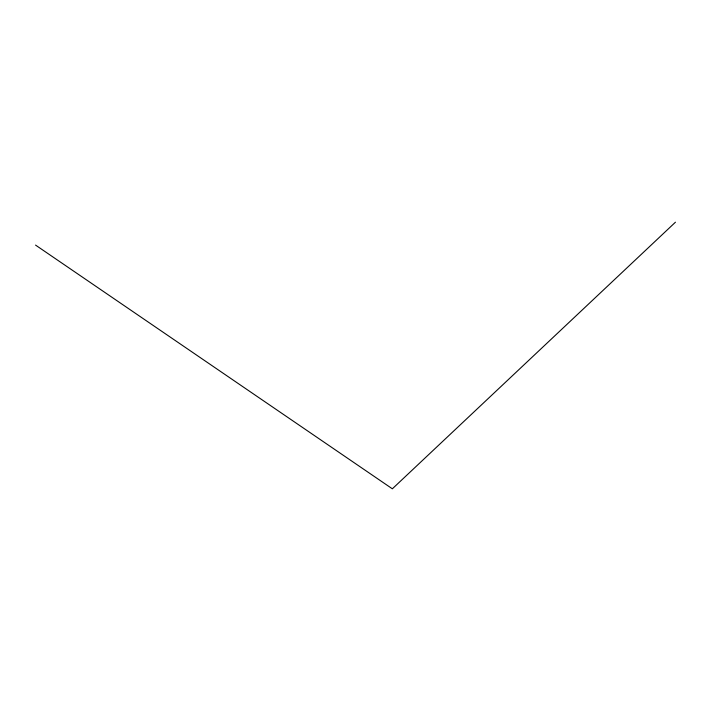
<?xml version="1.0" encoding="UTF-8"?>
<svg xmlns="http://www.w3.org/2000/svg" width="711" height="711" viewBox="0 0 711 711"><rect width="100%" height="100%" fill="white"/><g stroke="black" fill="none" stroke-linecap="round" stroke-linejoin="round"><path stroke-width="1.07" d="M675.45 222.196L392.348 488.804L35.55 245.099"/></g></svg>
